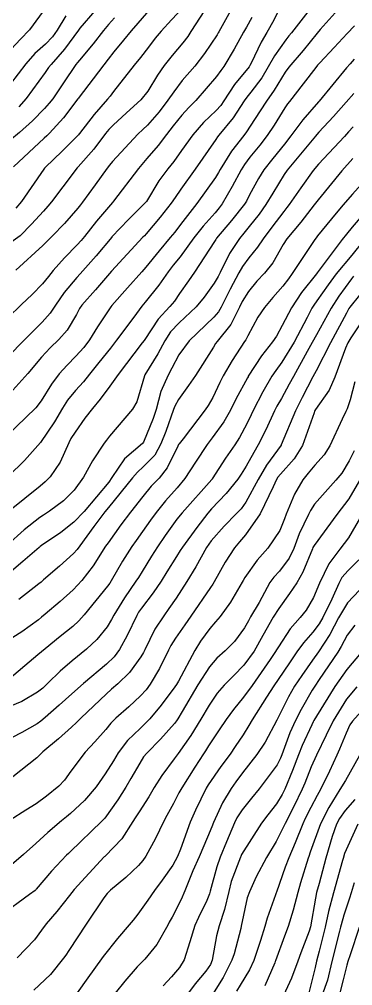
# Model space of a CAD drawing. Header units: metres. Extents: x 307586 to 320046, y 7427249 to 7434250.
# Drawn here: x 319825.8 to 319845.2, y 7429162.3 to 7429218.5 of the extents above; entities that cross this region are included whole.
import ezdxf

# ---------------------------------------------------------------- set-up
doc = ezdxf.new("R2010")
doc.units = ezdxf.units.M
doc.header["$MEASUREMENT"] = 0
doc.layers.add('Curvas de Nivel 1m', color=11, linetype='Continuous')
doc.layers.add('Curvas de Nivel 5m', color=15, linetype='Continuous')

msp = doc.modelspace()

# ---------------------------------------------------------------- linework, layer by layer
at = {"layer": 'Curvas de Nivel 1m', "flags": 128}
for points, elevation in [([(319844.92, 7429219.714), (319843.345, 7429217.947), (319843.163, 7429217.733), (319842.344, 7429216.729), (319841.513, 7429215.757), (319841.31, 7429215.469), (319840.657, 7429214.409), (319840.223, 7429213.771), (319839.844, 7429213.215), (319839.271, 7429212.312), (319839.056, 7429211.993), (319838.893, 7429211.784), (319838.178, 7429210.866), (319837.516, 7429209.797), (319837.419, 7429209.621), (319837.238, 7429209.327), (319836.147, 7429207.816), (319835.739, 7429207.298), (319835.204, 7429206.597), (319834.87, 7429206.161), (319834.597, 7429205.836), (319833.955, 7429205.073), (319833.176, 7429204.119), (319832.946, 7429203.853), (319832.109, 7429202.916), (319831.199, 7429201.879), (319831.142, 7429201.807), (319830.368, 7429200.65), (319829.899, 7429199.892), (319829.575, 7429199.438), (319829.113, 7429198.933), (319828.599, 7429198.414), (319828.141, 7429197.91), (319827.694, 7429197.314), (319827.079, 7429196.329), (319826.768, 7429195.925), (319825.056, 7429194.276)], 842), ([(319841.243, 7429219.761), (319840.635, 7429218.483), (319840.237, 7429217.771), (319839.907, 7429217.202), (319839.316, 7429215.98), (319839.248, 7429215.846), (319839.2, 7429215.781), (319838.347, 7429214.745), (319837.729, 7429213.796), (319837.555, 7429213.531), (319837.284, 7429213.232), (319836.55, 7429212.534), (319835.922, 7429211.82), (319835.254, 7429210.894), (319834.809, 7429210.273), (319834.467, 7429209.838), (319833.95, 7429209.129), (319833.224, 7429207.943), (319833.153, 7429207.851), (319832.182, 7429206.892), (319831.211, 7429205.88), (319831.193, 7429205.858), (319830.288, 7429204.783), (319829.513, 7429203.897), (319829.351, 7429203.718), (319829.167, 7429203.51), (319828.424, 7429202.637), (319827.928, 7429201.912), (319827.61, 7429201.443), (319827.133, 7429200.921), (319826.151, 7429199.935), (319825.107, 7429198.858)], 844), ([(319842.764, 7429219.146), (319841.671, 7429217.755), (319841.522, 7429217.575), (319841.337, 7429217.348), (319840.676, 7429216.413), (319840.321, 7429215.77), (319839.947, 7429215.133), (319839.298, 7429214.304), (319839.065, 7429214.012), (319838.913, 7429213.784), (319838.269, 7429212.799), (319837.44, 7429211.798), (319837.361, 7429211.699), (319837.26, 7429211.549), (319836.063, 7429209.818), (319835.231, 7429208.647), (319834.891, 7429208.169), (319834.656, 7429207.836), (319834.027, 7429207.026), (319833.196, 7429206.047), (319833.101, 7429205.945), (319833.012, 7429205.853), (319831.173, 7429203.88), (319830.25, 7429202.796), (319829.456, 7429201.897), (319829.324, 7429201.716), (319829.138, 7429201.366), (319828.593, 7429200.441), (319828.12, 7429199.91), (319827.612, 7429199.422), (319827.112, 7429198.87), (319826.299, 7429197.932), (319825.079, 7429196.572)], 843), ([(319836.594, 7429219.05), (319835.814, 7429217.823), (319835.621, 7429217.543), (319835.333, 7429217.175), (319834.727, 7429216.431), (319834.258, 7429215.841), (319833.866, 7429215.285), (319833.298, 7429214.359), (319832.901, 7429213.856), (319832.063, 7429213.086), (319831.27, 7429212.381), (319831.027, 7429212.122), (319830.839, 7429211.884), (319830.156, 7429210.989), (319829.244, 7429209.959), (319829.215, 7429209.929), (319829.189, 7429209.901), (319828.344, 7429208.797), (319827.686, 7429207.915), (319827.473, 7429207.663), (319827.215, 7429207.378), (319826.519, 7429206.615), (319825.857, 7429205.94), (319825.188, 7429205.445)], 847), ([(319827.356, 7429219.219), (319826.408, 7429217.934), (319825.889, 7429217.388), (319825.326, 7429216.801)], 853), ([(319833.355, 7429219.048), (319832.328, 7429217.865), (319831.879, 7429217.327), (319831.324, 7429216.642), (319830.983, 7429216.218), (319830.732, 7429215.886), (319830.121, 7429215.075), (319829.294, 7429214.001), (319829.25, 7429213.944), (319829.223, 7429213.901), (319828.387, 7429212.799), (319827.569, 7429211.917), (319827.414, 7429211.766), (319827.26, 7429211.62), (319825.471, 7429209.947)], 849), ([(319838.112, 7429219.035), (319837.433, 7429217.799), (319837.399, 7429217.742), (319837.341, 7429217.642), (319836.597, 7429216.538), (319836.034, 7429215.819), (319835.304, 7429214.969), (319834.807, 7429214.326), (319834.474, 7429213.838), (319833.963, 7429213.163), (319833.271, 7429212.377), (319833.001, 7429212.12), (319832.726, 7429211.858), (319831.247, 7429210.27), (319831.067, 7429210.059), (319830.932, 7429209.883), (319830.221, 7429208.903), (319829.492, 7429207.897), (319829.373, 7429207.746), (319829.218, 7429207.55), (319828.451, 7429206.661), (319827.725, 7429205.915), (319827.462, 7429205.646), (319827.187, 7429205.371), (319825.599, 7429203.944)], 846), ([(319835.357, 7429219.223), (319834.686, 7429218.501), (319834.067, 7429217.843), (319833.735, 7429217.448), (319833.329, 7429216.916), (319832.863, 7429216.314), (319832.5, 7429215.862), (319831.297, 7429214.327), (319831.105, 7429214.071), (319830.948, 7429213.883), (319830.169, 7429213.002), (319829.327, 7429211.899), (319829.297, 7429211.866), (319829.262, 7429211.822), (319828.302, 7429210.86), (319827.321, 7429209.919), (319827.284, 7429209.878), (319827.242, 7429209.818), (319825.938, 7429207.939), (319825.617, 7429207.544)], 848), ([(319830.218, 7429219.027), (319829.344, 7429218.026), (319829.289, 7429217.955), (319829.251, 7429217.901), (319828.438, 7429216.797), (319827.662, 7429215.917), (319827.505, 7429215.724), (319827.308, 7429215.437), (319826.216, 7429213.936), (319825.78, 7429213.448)], 851), ([(319828.512, 7429218.748), (319828.011, 7429217.913), (319827.742, 7429217.511), (319827.331, 7429217.098), (319826.711, 7429216.541), (319826.192, 7429215.937), (319825.301, 7429214.787)], 852), ([(319845.347, 7429218.154), (319844.919, 7429217.714), (319844.156, 7429216.897), (319843.317, 7429216.008), (319843.186, 7429215.861), (319843.084, 7429215.733), (319842.349, 7429214.79), (319841.551, 7429213.756), (319841.437, 7429213.612), (319841.287, 7429213.388), (319840.663, 7429212.375), (319840.255, 7429211.77), (319839.821, 7429211.21), (319839.25, 7429210.511), (319838.931, 7429210.098), (319838.738, 7429209.785), (319838.219, 7429208.804), (319837.63, 7429207.796), (319837.457, 7429207.56), (319837.215, 7429207.286), (319836.515, 7429206.499), (319835.989, 7429205.818), (319835.182, 7429204.721), (319834.785, 7429204.225), (319834.489, 7429203.837), (319833.933, 7429203.07), (319833.146, 7429202.079), (319833.041, 7429201.955), (319832.957, 7429201.853), (319832.478, 7429201.201), (319831.481, 7429199.875), (319831.118, 7429199.407), (319830.435, 7429198.561), (319829.902, 7429197.892), (319829.543, 7429197.448), (319829.089, 7429196.943), (319828.611, 7429196.374), (319828.322, 7429195.908), (319827.864, 7429195.113), (319827.053, 7429193.92), (319826.104, 7429192.866), (319825.189, 7429191.948)], 841), ([(319845.298, 7429214.228), (319844.861, 7429213.714), (319844.126, 7429212.876), (319843.266, 7429211.965), (319843.157, 7429211.839), (319843.068, 7429211.733), (319842.196, 7429210.69), (319841.423, 7429209.757), (319841.24, 7429209.503), (319840.576, 7429208.42), (319840.185, 7429207.77), (319839.786, 7429207.202), (319839.203, 7429206.475), (319838.889, 7429206.092), (319838.647, 7429205.785), (319838.068, 7429204.907), (319837.515, 7429203.797), (319837.399, 7429203.568), (319837.164, 7429203.175), (319836.587, 7429202.372), (319836.109, 7429201.816), (319835.133, 7429200.873), (319834.615, 7429200.348), (319834.286, 7429199.838), (319833.881, 7429199.076), (319833.118, 7429197.85), (319833.102, 7429197.785), (319832.649, 7429196.286), (319832.4, 7429195.86), (319831.057, 7429194.274), (319830.887, 7429194.05), (319830.764, 7429193.883), (319830.075, 7429192.852), (319829.542, 7429191.895), (319829.015, 7429191.141), (319828.388, 7429190.528), (319827.562, 7429189.914), (319827.225, 7429189.693), (319826.997, 7429189.54), (319826.091, 7429188.828), (319825.104, 7429187.948)], 839), ([(319845.271, 7429212.282), (319844.999, 7429211.98), (319844.751, 7429211.715), (319843.247, 7429210.1), (319842.942, 7429209.735), (319842.225, 7429208.737), (319841.53, 7429207.755), (319841.395, 7429207.582), (319841.217, 7429207.359), (319840.519, 7429206.451), (319840.029, 7429205.772), (319839.681, 7429205.282), (319839.182, 7429204.661), (319838.81, 7429204.151), (319838.608, 7429203.786), (319838.106, 7429202.843), (319837.571, 7429201.796), (319837.414, 7429201.524), (319837.137, 7429201.203), (319835.703, 7429199.821), (319835.115, 7429199.02), (319834.702, 7429198.239), (319834.483, 7429197.836), (319834.054, 7429196.874), (319833.776, 7429195.843), (319833.61, 7429195.302), (319833.054, 7429193.926), (319832.991, 7429193.851), (319831.941, 7429192.965), (319831.21, 7429191.877), (319831.02, 7429191.604), (319829.583, 7429189.891), (319828.997, 7429189.273), (319828.222, 7429188.676), (319827.105, 7429187.919), (319827.029, 7429187.862), (319826.972, 7429187.811), (319826.009, 7429186.98), (319824.954, 7429186.069)], 838), ([(319845.25, 7429210.43), (319844.596, 7429209.716), (319843.226, 7429208.032), (319842.999, 7429207.733), (319842.225, 7429206.728), (319841.4, 7429205.757), (319841.19, 7429205.443), (319840.577, 7429204.368), (319840.095, 7429203.771), (319839.643, 7429203.298), (319839.157, 7429202.693), (319838.806, 7429202.126), (319838.647, 7429201.785), (319838.137, 7429200.786), (319837.349, 7429199.798), (319837.25, 7429199.67), (319837.12, 7429199.459), (319836.069, 7429197.816), (319835.678, 7429197.237), (319835.082, 7429196.416), (319834.876, 7429196.032), (319834.801, 7429195.833), (319834.343, 7429194.554), (319834.065, 7429193.84), (319833.702, 7429193.185), (319833.033, 7429192.505), (319832.693, 7429192.19), (319832.415, 7429191.859), (319831.006, 7429190.132), (319830.791, 7429189.873), (319830.144, 7429189.033), (319829.329, 7429187.895), (319829.182, 7429187.695), (319828.976, 7429187.453), (319828.152, 7429186.717), (319827.222, 7429185.917), (319827.076, 7429185.795), (319826.951, 7429185.691), (319825.773, 7429184.769)], 837), ([(319846.44, 7429209.692), (319845.229, 7429208.367), (319844.666, 7429207.716), (319843.998, 7429206.935), (319843.196, 7429205.94), (319843.104, 7429205.822), (319843.036, 7429205.732), (319842.765, 7429205.313), (319841.713, 7429203.752), (319841.49, 7429203.434), (319841.162, 7429203.019), (319840.574, 7429202.343), (319840.09, 7429201.771), (319839.712, 7429201.199), (319839.126, 7429200.118), (319839.012, 7429199.893), (319838.942, 7429199.782), (319838.217, 7429198.684), (319837.697, 7429197.794), (319837.497, 7429197.396), (319837.084, 7429196.527), (319836.822, 7429196.059), (319836.641, 7429195.806), (319835.351, 7429194.121), (319835.121, 7429193.829), (319835.094, 7429193.788), (319835.051, 7429193.703), (319834.426, 7429192.442), (319833.951, 7429191.841), (319833.499, 7429191.364), (319833.012, 7429190.776), (319832.285, 7429189.857), (319831.733, 7429189.125), (319830.985, 7429188.084), (319830.841, 7429187.872), (319830.109, 7429186.739), (319829.459, 7429185.892), (319828.947, 7429185.338), (319828.194, 7429184.654), (319827.323, 7429183.916), (319827.107, 7429183.741), (319826.928, 7429183.599), (319825.949, 7429182.903), (319824.907, 7429182.24)], 836), ([(319845.905, 7429205.699), (319845.184, 7429204.822), (319844.269, 7429203.719), (319843.8, 7429203.087), (319843.149, 7429202.152), (319842.97, 7429201.908), (319842.861, 7429201.734), (319842.587, 7429201.188), (319841.825, 7429199.749), (319841.111, 7429198.581), (319840.765, 7429198.105), (319840.533, 7429197.766), (319839.997, 7429196.863), (319839.44, 7429195.776), (319839.321, 7429195.527), (319839.065, 7429194.991), (319838.637, 7429194.204), (319838.362, 7429193.787), (319837.822, 7429193.011), (319837.054, 7429191.8), (319837.039, 7429191.784), (319837.023, 7429191.762), (319835.298, 7429189.826), (319834.999, 7429189.456), (319834.317, 7429188.509), (319833.863, 7429187.841), (319833.52, 7429187.3), (319832.961, 7429186.409), (319832.746, 7429186.063), (319832.605, 7429185.853), (319831.934, 7429184.869), (319831.324, 7429183.866), (319831.183, 7429183.614), (319830.923, 7429183.184), (319830.335, 7429182.455), (319829.731, 7429181.888), (319828.896, 7429181.211), (319828.191, 7429180.606), (319827.48, 7429179.914), (319827.173, 7429179.624), (319826.875, 7429179.39), (319825.958, 7429178.842), (319824.86, 7429178.404)], 834), ([(319845.288, 7429203.592), (319845.169, 7429203.435), (319844.439, 7429202.432), (319843.984, 7429201.722), (319843.127, 7429200.175), (319842.884, 7429199.734), (319842.592, 7429199.212), (319841.781, 7429197.75), (319841.541, 7429197.308), (319841.084, 7429196.477), (319840.821, 7429196.019), (319840.69, 7429195.764), (319840.185, 7429194.645), (319839.732, 7429193.773), (319839.48, 7429193.34), (319839.034, 7429192.542), (319838.748, 7429192.061), (319838.55, 7429191.785), (319837.862, 7429190.944), (319837.005, 7429190.044), (319836.791, 7429189.803), (319836.155, 7429188.973), (319835.313, 7429187.825), (319835.181, 7429187.626), (319834.975, 7429187.283), (319834.414, 7429186.383), (319834.076, 7429185.839), (319833.62, 7429185.17), (319832.937, 7429184.282), (319832.754, 7429184.032), (319832.654, 7429183.853), (319832.097, 7429182.676), (319831.647, 7429181.863), (319831.33, 7429181.434), (319830.894, 7429181.022), (319829.553, 7429179.89), (319828.877, 7429179.289), (319828.139, 7429178.638), (319827.309, 7429177.915), (319827.065, 7429177.704), (319826.849, 7429177.551), (319825.952, 7429177.041), (319824.838, 7429176.463)], 833), ([(319845.968, 7429202.891), (319845.146, 7429201.894), (319845.066, 7429201.788), (319845.017, 7429201.711), (319844.868, 7429201.44), (319843.945, 7429199.722), (319843.106, 7429198.083), (319842.922, 7429197.733), (319842.288, 7429196.539), (319841.904, 7429195.748), (319841.071, 7429193.777), (319841.066, 7429193.76), (319840.211, 7429192.587), (319839.737, 7429191.769), (319839.01, 7429190.449), (319838.731, 7429190.058), (319838.476, 7429189.785), (319837.752, 7429189.036), (319836.987, 7429188.197), (319836.71, 7429187.804), (319836.101, 7429186.678), (319835.579, 7429185.821), (319834.943, 7429184.86), (319834.524, 7429184.247), (319834.227, 7429183.837), (319833.716, 7429183.047), (319833.121, 7429181.848), (319833.049, 7429181.701), (319832.899, 7429181.448), (319832.225, 7429180.521), (319831.556, 7429179.863), (319831.192, 7429179.554), (319830.877, 7429179.263), (319829.415, 7429177.892), (319829.138, 7429177.616), (319828.855, 7429177.344), (319828.086, 7429176.662), (319827.176, 7429175.917), (319827.003, 7429175.746), (319826.829, 7429175.57), (319824.965, 7429174.098)], 832), ([(319846.259, 7429201.693), (319845.126, 7429200.005), (319844.952, 7429199.712), (319844.815, 7429199.408), (319844.2, 7429197.719), (319843.857, 7429196.957), (319843.074, 7429195.831), (319843.035, 7429195.769), (319843.015, 7429195.731), (319842.983, 7429195.642), (319842.307, 7429193.741), (319841.824, 7429192.965), (319841.028, 7429192.078), (319840.883, 7429191.895), (319840.8, 7429191.753), (319840.604, 7429191.342), (319839.848, 7429189.767), (319838.991, 7429188.541), (319838.633, 7429188.137), (319838.342, 7429187.786), (319837.808, 7429186.954), (319837.167, 7429185.798), (319837.084, 7429185.666), (319836.95, 7429185.472), (319835.807, 7429183.817), (319835.449, 7429183.298), (319834.913, 7429182.522), (319834.641, 7429182.098), (319834.501, 7429181.834), (319833.974, 7429180.757), (319833.429, 7429179.845), (319833.198, 7429179.529), (319832.876, 7429179.175), (319832.193, 7429178.533), (319831.443, 7429177.864), (319831.152, 7429177.574), (319830.853, 7429177.218), (319830.219, 7429176.503), (319829.656, 7429175.888), (319828.822, 7429174.782), (319828.452, 7429174.268), (319828.105, 7429173.907), (319827.391, 7429173.328), (319826.798, 7429172.897), (319826.199, 7429172.522), (319825.286, 7429171.942)], 831), ([(319845.32, 7429193.435), (319845.04, 7429192.849), (319844.611, 7429192.132), (319844.257, 7429191.718), (319843.009, 7429190.318), (319842.777, 7429189.96), (319842.659, 7429189.733), (319842.123, 7429188.607), (319841.801, 7429187.742), (319841.545, 7429187.174), (319840.963, 7429186.421), (319840.638, 7429186.075), (319840.412, 7429185.758), (319839.785, 7429184.611), (319839.289, 7429183.775), (319839.164, 7429183.542), (319838.923, 7429183.12), (319838.354, 7429182.343), (319837.8, 7429181.791), (319837.326, 7429181.368), (319836.894, 7429180.859), (319836.221, 7429179.81), (319835.298, 7429178.254), (319835.049, 7429177.827), (319834.978, 7429177.712), (319834.859, 7429177.555), (319834.038, 7429176.645), (319833.235, 7429175.846), (319833.051, 7429175.627), (319832.827, 7429175.257), (319832.317, 7429174.356), (319832.025, 7429173.858), (319831.545, 7429173.119), (319830.786, 7429172.052), (319830.705, 7429171.951), (319830.622, 7429171.872), (319828.765, 7429170.09), (319828.668, 7429169.997), (319828.566, 7429169.902), (319827.688, 7429168.971), (319826.801, 7429167.919), (319826.77, 7429167.882), (319826.732, 7429167.846), (319826.412, 7429167.607), (319824.717, 7429166.377)], 829), ([(319845.636, 7429191.701), (319845.012, 7429190.642), (319844.322, 7429189.717), (319842.985, 7429187.928), (319842.912, 7429187.802), (319842.886, 7429187.731), (319842.34, 7429186.359), (319841.985, 7429185.74), (319841.56, 7429185.13), (319840.938, 7429184.257), (319840.61, 7429183.755), (319840, 7429182.681), (319839.491, 7429181.771), (319838.895, 7429180.956), (319838.312, 7429180.362), (319837.742, 7429179.791), (319837.346, 7429179.328), (319836.871, 7429178.639), (319836.38, 7429177.807), (319835.796, 7429176.869), (319835.073, 7429175.826), (319834.83, 7429175.505), (319834.119, 7429174.538), (319833.675, 7429173.841), (319833.351, 7429173.298), (319832.791, 7429172.416), (319832.566, 7429172.072), (319832.435, 7429171.853), (319831.775, 7429170.858), (319830.842, 7429169.869), (319830.799, 7429169.833), (319830.762, 7429169.796), (319829.013, 7429167.896), (319828.729, 7429167.554), (319828.001, 7429166.626), (319827.384, 7429165.913), (319827.096, 7429165.529), (319826.703, 7429164.967), (319825.679, 7429163.935)], 828), ([(319845.774, 7429189.698), (319844.989, 7429188.364), (319844.485, 7429187.715), (319843.843, 7429186.848), (319843.3, 7429185.727), (319842.945, 7429184.897), (319842.522, 7429184.149), (319842.186, 7429183.737), (319841.597, 7429183.069), (319840.907, 7429182.029), (319840.805, 7429181.851), (319840.747, 7429181.752), (319840.431, 7429181.29), (319839.379, 7429179.773), (319838.876, 7429179.097), (319838.283, 7429178.372), (319837.857, 7429177.79), (319837.459, 7429177.189), (319836.84, 7429176.257), (319836.659, 7429175.98), (319836.545, 7429175.804), (319836.031, 7429175.018), (319835.278, 7429173.823), (319835.112, 7429173.522), (319834.799, 7429172.912), (319834.408, 7429172.215), (319834.203, 7429171.836), (319833.744, 7429170.87), (319833.184, 7429169.846), (319833.009, 7429169.599), (319832.757, 7429169.302), (319832.013, 7429168.595), (319831.128, 7429167.866), (319830.928, 7429167.68), (319830.736, 7429167.42), (319829.715, 7429165.885), (319828.698, 7429164.362), (319828.513, 7429164.084), (319828.39, 7429163.903), (319827.636, 7429162.953), (319826.665, 7429162.05)], 827), ([(319845.597, 7429187.077), (319844.964, 7429186.464), (319844.61, 7429186.062), (319844.43, 7429185.715), (319844.02, 7429184.795), (319843.491, 7429183.724), (319843.29, 7429183.364), (319842.92, 7429182.869), (319842.38, 7429182.266), (319841.987, 7429181.739), (319841.546, 7429181.094), (319840.887, 7429180.114), (319840.642, 7429179.754), (319840.207, 7429179.091), (319839.382, 7429177.772), (319839.188, 7429177.445), (319838.85, 7429176.913), (319838.398, 7429176.226), (319838.088, 7429175.787), (319837.553, 7429175.065), (319836.815, 7429174.001), (319836.7, 7429173.802), (319836.079, 7429172.525), (319835.773, 7429171.815), (319835.196, 7429170.253), (319835.024, 7429169.826), (319834.758, 7429169.324), (319834.143, 7429168.442), (319833.686, 7429167.841), (319833.294, 7429167.285), (319832.722, 7429166.47), (319832.446, 7429166.123), (319832.214, 7429165.855), (319831.523, 7429165.044), (319830.694, 7429163.997), (319830.601, 7429163.871), (319829.797, 7429162.762), (319829.182, 7429161.892)], 826), ([(319845.355, 7429183.275), (319844.918, 7429182.693), (319844.572, 7429182.05), (319844.37, 7429181.715), (319843.291, 7429180.13), (319843.026, 7429179.729), (319842.881, 7429179.497), (319842.227, 7429178.379), (319841.897, 7429177.74), (319841.581, 7429177.013), (319841.105, 7429175.747), (319841.028, 7429175.551), (319840.827, 7429175.151), (319839.797, 7429173.765), (319839.349, 7429173.228), (319838.794, 7429172.539), (319838.494, 7429172.076), (319838.346, 7429171.784), (319837.876, 7429170.685), (319837.506, 7429169.793), (319837.32, 7429169.232), (319836.938, 7429167.798), (319836.895, 7429167.644), (319836.735, 7429167.268), (319836.243, 7429166.284), (319836.039, 7429165.81), (319835.74, 7429164.851), (319835.409, 7429163.819), (319835.138, 7429163.371), (319834.678, 7429162.815), (319834.198, 7429162.307)], 824), ([(319845.74, 7429181.697), (319844.893, 7429180.704), (319844.192, 7429179.717), (319843.138, 7429177.999), (319842.978, 7429177.729), (319842.939, 7429177.652), (319842.859, 7429177.489), (319842.297, 7429176.28), (319842.08, 7429175.738), (319841.737, 7429174.828), (319841.284, 7429173.745), (319841.128, 7429173.426), (319840.8, 7429172.881), (319840.299, 7429172.248), (319839.929, 7429171.763), (319838.764, 7429169.931), (319838.713, 7429169.831), (319838.693, 7429169.781), (319838.165, 7429168.369), (319838.011, 7429167.787), (319837.768, 7429166.749), (319837.448, 7429165.793), (319837.295, 7429165.206), (319837.051, 7429163.796), (319836.951, 7429163.535), (319836.683, 7429163.161), (319836.067, 7429162.414), (319835.617, 7429161.816)], 823), ([(319845.476, 7429179.701), (319844.876, 7429178.976), (319844.096, 7429177.718), (319843.686, 7429176.886), (319843.126, 7429175.727), (319842.826, 7429175.048), (319842.456, 7429174.094), (319842.302, 7429173.735), (319841.8, 7429172.737), (319841.304, 7429171.745), (319841.136, 7429171.39), (319840.772, 7429170.699), (319840.218, 7429169.758), (319839.617, 7429168.632), (319839.215, 7429167.773), (319839.096, 7429167.416), (319838.748, 7429165.779), (319838.711, 7429165.631), (319838.328, 7429164.152), (319838.202, 7429163.785), (319837.693, 7429162.774), (319837.073, 7429161.796)], 822), ([(319846.882, 7429179.55), (319845.233, 7429177.704), (319845.079, 7429177.487), (319844.852, 7429177.007), (319844.474, 7429176.078), (319844.318, 7429175.715), (319843.887, 7429174.783), (319843.361, 7429173.725), (319843.165, 7429173.369), (319842.797, 7429172.675), (319842.477, 7429172.044), (319842.339, 7429171.734), (319841.886, 7429170.624), (319841.51, 7429169.743), (319841.301, 7429169.201), (319840.794, 7429167.749), (319840.782, 7429167.71), (319840.741, 7429167.59), (319840.247, 7429166.23), (319840.11, 7429165.759), (319839.871, 7429164.929), (319839.475, 7429163.768), (319839.227, 7429163.229), (319838.671, 7429162.329), (319838.462, 7429161.986)], 821), ([(319845.368, 7429173.138), (319844.795, 7429172.499), (319844.461, 7429172.04), (319844.298, 7429171.715), (319844.049, 7429170.991), (319843.676, 7429169.721), (319843.278, 7429168.254), (319843.133, 7429167.726), (319843.061, 7429167.404), (319842.777, 7429165.729), (319842.71, 7429165.476), (319842.215, 7429164.218), (319842.031, 7429163.737), (319841.671, 7429162.747), (319841.204, 7429161.745)], 819), ([(319845.546, 7429171.699), (319844.766, 7429169.991), (319844.674, 7429169.711), (319844.64, 7429169.589), (319844.112, 7429167.716), (319843.831, 7429166.615), (319843.632, 7429165.721), (319843.283, 7429164.309), (319843.132, 7429163.726), (319843.046, 7429163.368), (319842.664, 7429161.823)], 818), ([(319845.331, 7429168.283), (319845.148, 7429167.704), (319845.049, 7429167.395), (319844.723, 7429166.402), (319844.57, 7429165.857), (319844.532, 7429165.712), (319844.478, 7429165.48), (319844.029, 7429163.717), (319843.767, 7429162.628), (319843.433, 7429161.722)], 817), ([(319845.618, 7429165.696), (319845.085, 7429164.093), (319844.962, 7429163.706), (319844.897, 7429163.5), (319844.677, 7429162.647), (319844.494, 7429161.883)], 816)]:
    msp.add_lwpolyline(points, dxfattribs=dict(at, elevation=elevation))
at = {"layer": 'Curvas de Nivel 5m', "flags": 128}
for points, elevation in [([(319839.352, 7429218.641), (319839.046, 7429218.082), (319838.879, 7429217.785), (319838.322, 7429216.796), (319837.719, 7429215.796), (319837.555, 7429215.553), (319837.307, 7429215.216), (319836.093, 7429213.818), (319835.697, 7429213.414), (319835.28, 7429212.95), (319834.773, 7429212.333), (319834.382, 7429211.839), (319833.896, 7429211.204), (319833.249, 7429210.437), (319832.761, 7429209.857), (319831.293, 7429207.948), (319831.241, 7429207.88), (319830.308, 7429206.788), (319829.614, 7429205.896), (319829.424, 7429205.664), (319829.188, 7429205.411), (319828.434, 7429204.653), (319827.779, 7429203.914), (319827.512, 7429203.572), (319827.161, 7429203.141), (319826.561, 7429202.52), (319825.934, 7429201.938), (319825.135, 7429201.173)], 845), ([(319831.35, 7429218.622), (319831, 7429218.23), (319830.72, 7429217.886), (319830.114, 7429217.109), (319829.317, 7429216.159), (319829.198, 7429216.018), (319829.11, 7429215.902), (319828.377, 7429214.834), (319827.759, 7429213.915), (319827.556, 7429213.65), (319827.284, 7429213.347), (319826.572, 7429212.632), (319825.815, 7429211.942), (319825.258, 7429211.48)], 850), ([(319845.32, 7429216.209), (319845.083, 7429215.946), (319844.873, 7429215.714), (319843.293, 7429213.772), (319843.252, 7429213.731), (319842.336, 7429212.685), (319841.63, 7429211.754), (319841.258, 7429211.272), (319840.575, 7429210.441), (319840.055, 7429209.772), (319839.739, 7429209.274), (319839.228, 7429208.326), (319839.043, 7429207.964), (319838.923, 7429207.783), (319838.169, 7429206.83), (319837.301, 7429205.799), (319837.259, 7429205.732), (319837.191, 7429205.615), (319836.021, 7429203.817), (319835.67, 7429203.318), (319835.154, 7429202.58), (319834.845, 7429202.135), (319834.576, 7429201.836), (319833.894, 7429201.083), (319833.123, 7429199.9), (319833.09, 7429199.85), (319832.974, 7429199.705), (319831.57, 7429197.873), (319831.38, 7429197.595), (319831.092, 7429197.183), (319830.523, 7429196.444), (319830.077, 7429195.89), (319829.638, 7429195.324), (319829.059, 7429194.515), (319828.819, 7429194.139), (319828.704, 7429193.903), (319828.183, 7429192.761), (319827.608, 7429191.914), (319827.316, 7429191.621), (319827.018, 7429191.378), (319825.247, 7429189.946)], 840), ([(319845.79, 7429207.126), (319845.204, 7429206.444), (319844.878, 7429206.033), (319844.625, 7429205.716), (319843.174, 7429203.789), (319843.127, 7429203.731), (319842.251, 7429202.649), (319841.667, 7429201.752), (319841.133, 7429200.728), (319840.792, 7429200.098), (319840.556, 7429199.766), (319839.931, 7429198.955), (319839.154, 7429197.779), (319839.139, 7429197.743), (319839.101, 7429197.684), (319838.432, 7429196.437), (319838.114, 7429195.79), (319837.738, 7429195.122), (319837.057, 7429194.189), (319836.763, 7429193.804), (319836.079, 7429192.772), (319835.449, 7429191.824), (319835.017, 7429191.285), (319834.334, 7429190.513), (319833.788, 7429189.842), (319833.456, 7429189.388), (319832.992, 7429188.727), (319832.625, 7429188.215), (319832.375, 7429187.856), (319831.829, 7429187.003), (319831.163, 7429185.868), (319831.082, 7429185.738), (319830.95, 7429185.551), (319829.586, 7429183.89), (319829.279, 7429183.544), (319828.923, 7429183.21), (319828.199, 7429182.621), (319827.32, 7429181.916), (319827.094, 7429181.725), (319826.899, 7429181.551), (319824.981, 7429179.949)], 835), ([(319845.365, 7429197.44), (319845.083, 7429196.4), (319844.911, 7429195.876), (319844.839, 7429195.712), (319844.632, 7429195.278), (319843.904, 7429193.721), (319843.567, 7429193.203), (319843.036, 7429192.596), (319842.636, 7429192.129), (319842.329, 7429191.737), (319841.84, 7429190.916), (319841.367, 7429189.746), (319841.27, 7429189.478), (319840.993, 7429188.802), (319840.29, 7429187.76), (319839.673, 7429187.068), (319838.957, 7429186.05), (319838.858, 7429185.877), (319838.803, 7429185.782), (319838.113, 7429184.616), (319837.51, 7429183.794), (319837.246, 7429183.479), (319836.922, 7429183.099), (319836.366, 7429182.353), (319836.029, 7429181.813), (319835.08, 7429180.023), (319834.97, 7429179.829), (319834.882, 7429179.691), (319834.078, 7429178.631), (319833.422, 7429177.844), (319833.151, 7429177.554), (319832.854, 7429177.274), (319832.124, 7429176.577), (319831.58, 7429175.863), (319831.298, 7429175.395), (319830.82, 7429174.627), (319830.286, 7429173.878), (319829.6, 7429173.089), (319828.789, 7429172.329), (319828.552, 7429172.137), (319828.269, 7429171.905), (319827.477, 7429171.212), (319826.769, 7429170.571), (319826.054, 7429169.931), (319825.359, 7429169.336)], 830), ([(319845.983, 7429185.695), (319844.942, 7429184.578), (319844.42, 7429183.715), (319843.903, 7429182.735), (319843.25, 7429181.727), (319842.898, 7429181.239), (319842.264, 7429180.362), (319841.846, 7429179.74), (319841.496, 7429179.124), (319840.864, 7429177.83), (319840.823, 7429177.751), (319840.128, 7429176.477), (319839.658, 7429175.768), (319838.822, 7429174.689), (319838.425, 7429174.176), (319838.148, 7429173.787), (319837.649, 7429172.943), (319837.123, 7429171.797), (319837.022, 7429171.557), (319836.774, 7429170.952), (319836.282, 7429169.807), (319835.93, 7429168.988), (319835.453, 7429167.819), (319835.233, 7429167.325), (319834.72, 7429166.294), (319834.55, 7429165.997), (319834.456, 7429165.833), (319833.833, 7429164.707), (319833.127, 7429163.846), (319832.908, 7429163.63), (319832.686, 7429163.4), (319831.963, 7429162.568), (319831.391, 7429161.863)], 825), ([(319845.638, 7429175.698), (319844.818, 7429174.238), (319844.497, 7429173.713), (319843.838, 7429172.678), (319843.361, 7429171.724), (319842.766, 7429170.067), (319842.675, 7429169.82), (319842.645, 7429169.731), (319842.196, 7429168.288), (319842.038, 7429167.737), (319841.769, 7429166.698), (319841.468, 7429165.742), (319841.264, 7429165.188), (319840.733, 7429163.75), (319840.722, 7429163.721), (319840.691, 7429163.642), (319840.126, 7429162.304)], 820)]:
    msp.add_lwpolyline(points, dxfattribs=dict(at, elevation=elevation))

doc.saveas('drawing.dxf')
